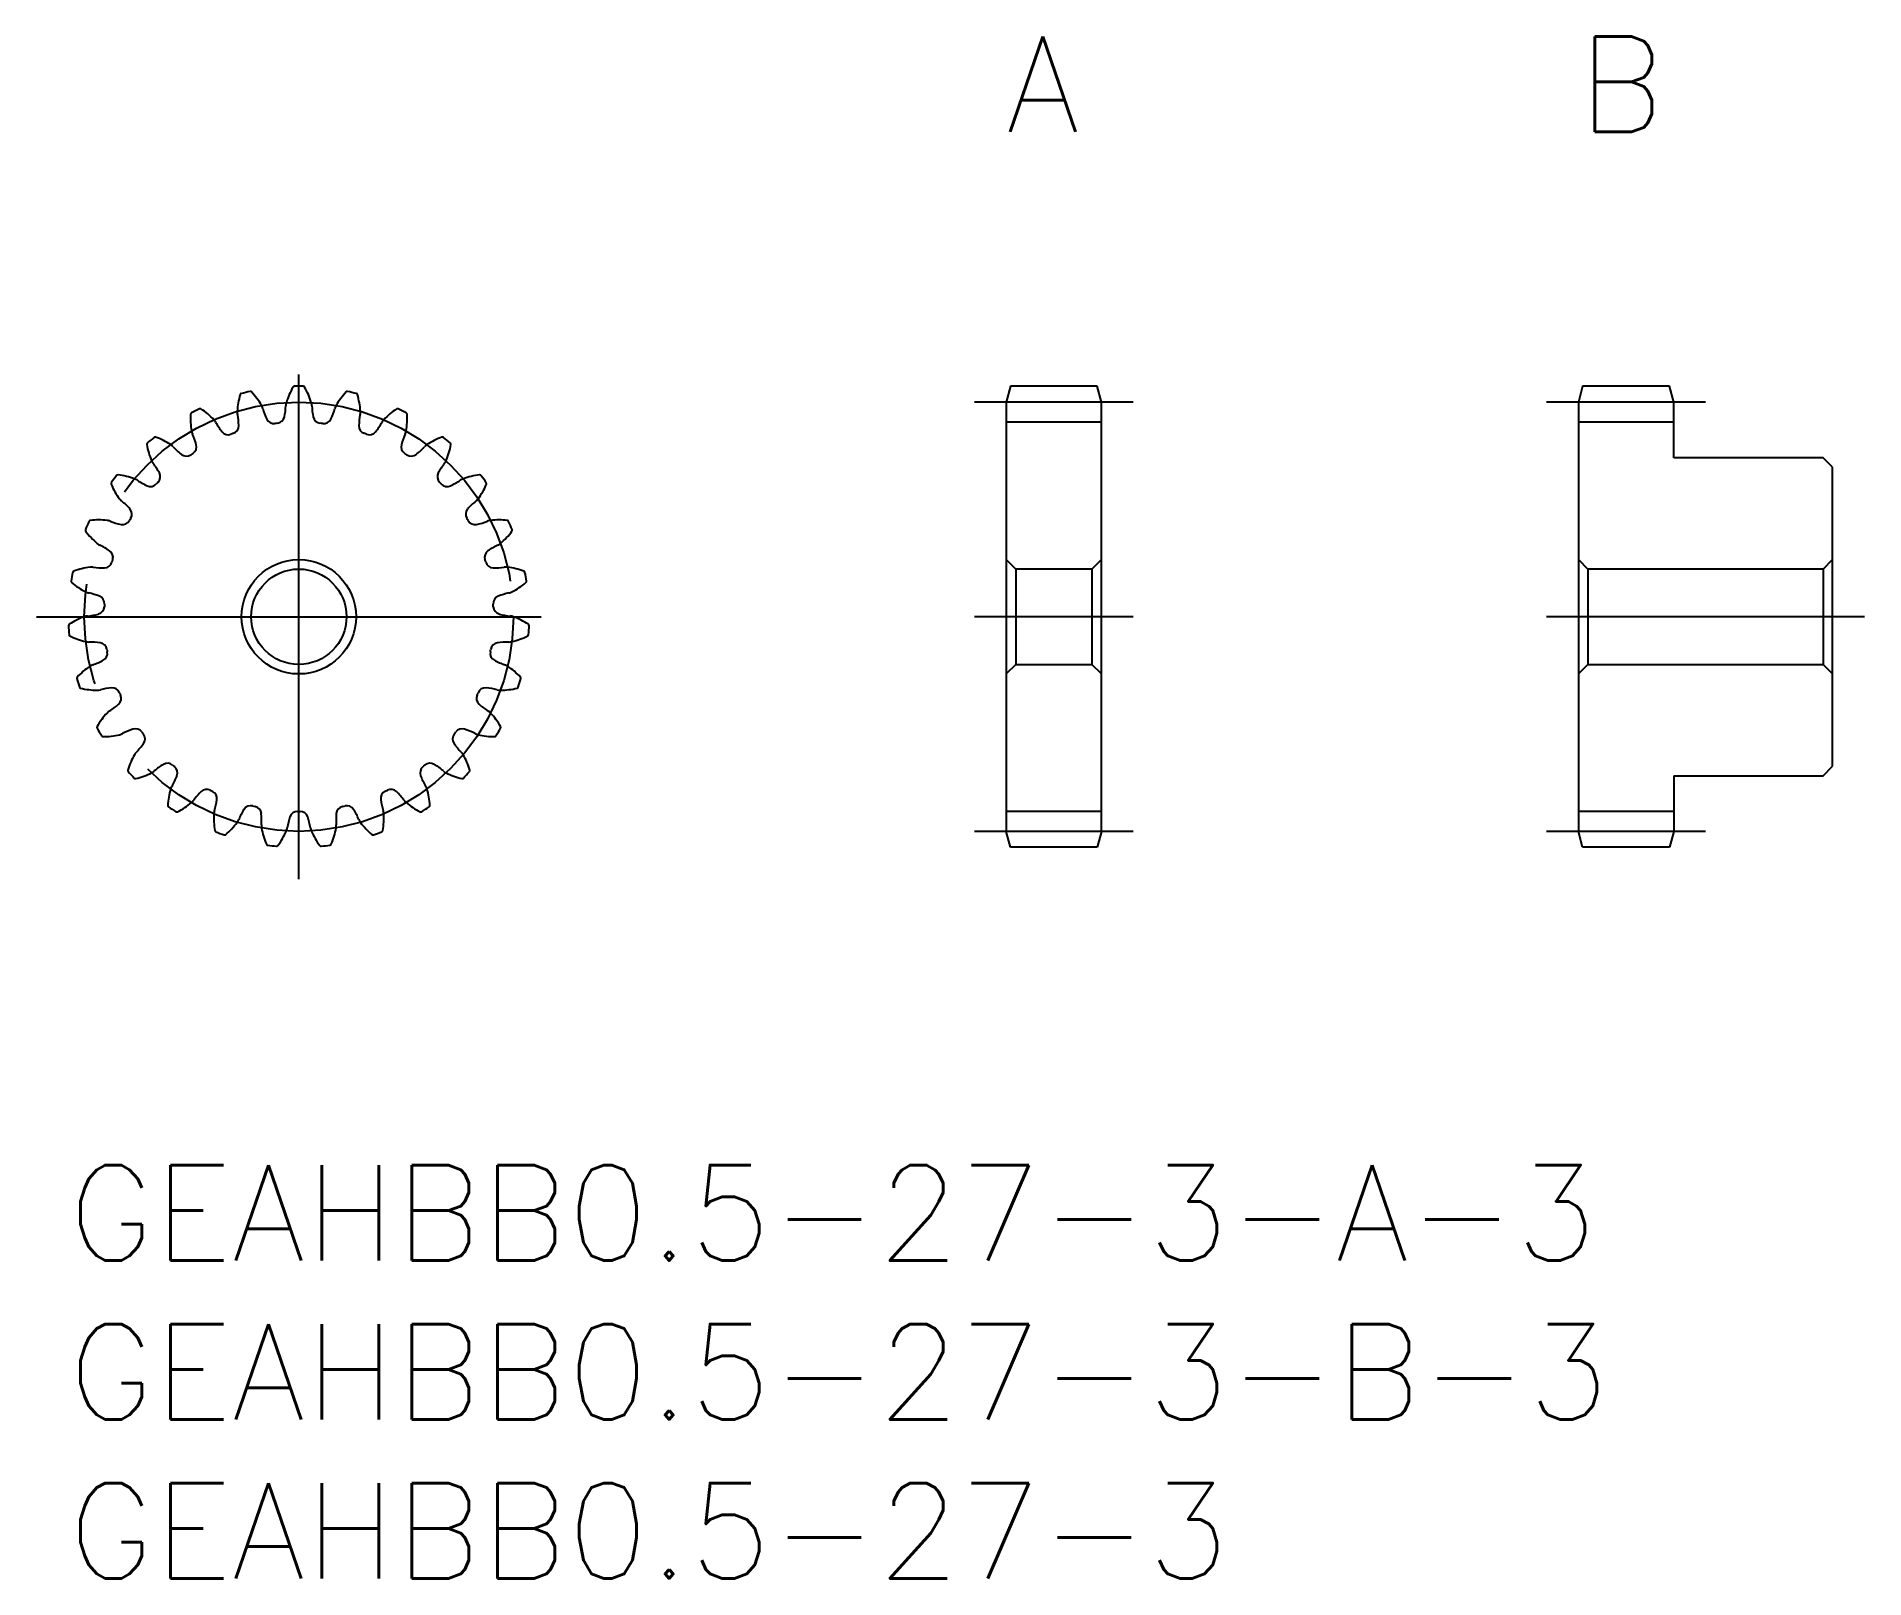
# Model space of a CAD drawing. Extents: x -1 to 56.5, y -13 to 35.5.
import ezdxf

# ---------------------------------------------------------------- set-up
doc = ezdxf.new("R2010")
doc.units = 0
doc.header["$LTSCALE"] = 0.5
doc.linetypes.add('CENTER', pattern=[50.8, 31.75, -6.35, 6.35, -6.35])
for name, color, linetype in [('MSM_CENTER', 1, 'CENTER'), ('MSM_CONTINUOUS', 7, 'CONTINUOUS'), ('MSM_PART_NUMBER', 7, 'CONTINUOUS')]:
    doc.layers.add(name, color=color, linetype=linetype)
doc.styles.get("Standard").update_dxf_attribs({"font": 'txt.shx', "height": 3, "bigfont": 'bigfont.shx'})

# ---------------------------------------------------------------- blocks, each defined once
blk = doc.blocks.new('*U2')
at = {"layer": 'MSM_PART_NUMBER'}
blk.add_text('GEAHBB0.5-27-3-A-3', height=3, dxfattribs=at).set_placement((0, -3))
blk = doc.blocks.new('*U3')
at = {"layer": 'MSM_PART_NUMBER'}
blk.add_text('GEAHBB0.5-27-3-B-3', height=3, dxfattribs=at).set_placement((0, -8))
blk = doc.blocks.new('*U4')
at = {"layer": 'MSM_PART_NUMBER'}
blk.add_text('GEAHBB0.5-27-3', height=3, dxfattribs=at).set_placement((0, -13))
blk = doc.blocks.new('*U5')
at = {"layer": 'MSM_PART_NUMBER'}
blk.add_text('A', height=3, dxfattribs=at).set_placement((29.5, 32.5))
blk = doc.blocks.new('*U6')
at = {"layer": 'MSM_PART_NUMBER'}
blk.add_text('B', height=3, dxfattribs=at).set_placement((47.5, 32.5))

msp = doc.modelspace()

# ---------------------------------------------------------------- linework, layer by layer
at = {"layer": 'MSM_CENTER'}
for p, q in [((7.25, 9), (7.25, 25.5)), ((33.5, 24), (28.5, 24)), ((51.5, 24), (46.5, 24)), ((-1, 17.25), (15.5, 17.25)), ((33.5, 17.25), (28.5, 17.25)), ((56.5, 17.25), (46.5, 17.25)), ((33.5, 10.5), (28.5, 10.5)), ((51.5, 10.5), (46.5, 10.5))]:
    msp.add_line(p, q, dxfattribs=at)
msp.add_circle((7.25, 17.25), 6.75, dxfattribs=at)
at = {"layer": 'MSM_CONTINUOUS'}
for p, q in [((29.634, 24.5), (29.5, 24)), ((32.366, 24.5), (29.634, 24.5)), ((32.5, 24), (32.366, 24.5)), ((47.634, 24.5), (47.5, 24)), ((50.366, 24.5), (47.634, 24.5)), ((50.5, 24), (50.366, 24.5)), ((29.5, 24), (29.5, 10.5)), ((32.5, 10.5), (32.5, 24)), ((47.5, 24), (47.5, 10.5)), ((50.5, 22.25), (50.5, 24)), ((32.5, 23.375), (29.5, 23.375)), ((50.5, 23.375), (47.5, 23.375)), ((55.2, 22.25), (50.5, 22.25)), ((55.5, 21.95), (55.2, 22.25)), ((55.5, 12.55), (55.5, 21.95)), ((29.5, 19.05), (29.8, 18.75)), ((32.2, 18.75), (32.5, 19.05)), ((47.5, 19.05), (47.8, 18.75)), ((55.2, 18.75), (55.5, 19.05)), ((29.8, 18.75), (29.8, 15.75)), ((32.2, 18.75), (29.8, 18.75)), ((32.2, 18.75), (32.2, 15.75)), ((47.8, 18.75), (47.8, 15.75)), ((55.2, 18.75), (47.8, 18.75)), ((55.2, 18.75), (55.2, 15.75)), ((29.8, 15.75), (29.5, 15.45)), ((29.8, 15.75), (32.2, 15.75)), ((32.5, 15.45), (32.2, 15.75)), ((47.8, 15.75), (47.5, 15.45)), ((47.8, 15.75), (55.2, 15.75)), ((55.5, 15.45), (55.2, 15.75)), ((50.5, 12.25), (55.2, 12.25)), ((50.5, 12.25), (50.5, 10.5)), ((55.2, 12.25), (55.5, 12.55)), ((32.5, 11.125), (29.5, 11.125)), ((50.5, 11.125), (47.5, 11.125)), ((29.634, 10), (29.5, 10.5)), ((32.5, 10.5), (32.366, 10)), ((47.634, 10), (47.5, 10.5)), ((50.5, 10.5), (50.366, 10)), ((32.366, 10), (29.634, 10)), ((50.366, 10), (47.634, 10))]:
    msp.add_line(p, q, dxfattribs=at)
for radius in [1.8, 1.5]:
    msp.add_circle((7.25, 17.25), radius, dxfattribs=at)
for centre, radius, start, end in [((7.56, 23.586), 2.25, 163.17133, 176.66667), ((5.454, 24.223), 0.05, 104.44077, 163.17133), ((7.25, 17.25), 7.25, 102.22603, 104.44064), ((5.725, 24.287), 0.05, 43.49534, 102.22604), ((4.129, 22.772), 2.25, 30, 43.49534), ((9.013, 23.343), 2.25, 149.838, 163.33333), ((7.111, 24.449), 0.05, 91.1073, 149.838), ((7.25, 17.25), 7.25, 88.8927, 91.1073), ((7.389, 24.449), 0.05, 30.162, 88.89271), ((5.487, 23.343), 2.25, 16.66667, 30.162), ((10.371, 22.772), 2.25, 136.50466, 150), ((8.775, 24.287), 0.05, 77.77397, 136.50465), ((7.25, 17.25), 7.25, 75.55936, 77.77397), ((9.046, 24.223), 0.05, 16.82867, 75.55936), ((6.94, 23.586), 2.25, 3.33333, 16.82867), ((6.091, 23.486), 2.25, 176.50466, 190), ((3.895, 23.621), 0.05, 117.77411, 176.50466), ((7.25, 17.25), 7.25, 115.55936, 117.77397), ((4.144, 23.745), 0.05, 56.82867, 115.55936), ((2.94, 21.904), 2.25, 43.33333, 56.82867), ((5.723, 23.693), 0.41, 176.66656, 191.17391), ((3.284, 23.211), 2.077, 1.391, 11.17401), ((5.723, 23.693), 0.41, 15.49275, 30.0001), ((8.119, 24.357), 2.077, 195.49266, 205.27567), ((4.765, 23.965), 2.077, 348.05767, 357.84067), ((7.25, 23.871), 0.41, 163.33323, 177.84058), ((7.25, 23.871), 0.41, 2.15942, 16.66677), ((9.735, 23.965), 2.077, 182.15933, 191.94233), ((6.381, 24.357), 2.077, 334.72433, 344.50734), ((8.777, 23.693), 0.41, 149.9999, 164.50725), ((11.216, 23.211), 2.077, 168.82599, 178.609), ((8.777, 23.693), 0.41, 348.82609, 3.33344), ((11.56, 21.904), 2.25, 123.17133, 136.66667), ((10.356, 23.745), 0.05, 64.44064, 123.17132), ((7.25, 17.25), 7.25, 62.22603, 64.44064), ((8.409, 23.486), 2.25, 350, 3.49534), ((10.605, 23.621), 0.05, 3.49534, 62.22603), ((4.278, 23.167), 0.41, 189.9999, 204.50725), ((4.278, 23.167), 0.41, 28.82609, 43.33343), ((6.457, 24.366), 2.077, 208.82599, 218.609), ((5.029, 23.226), 0.25, 218.609, 290.38558), ((7.25, 17.25), 6.125, 109.61442, 110.38558), ((5.11, 23.255), 0.25, 289.61443, 1.39102), ((6.467, 23.577), 0.25, 205.27567, 277.05225), ((7.25, 17.25), 6.125, 96.28109, 97.05225), ((6.553, 23.587), 0.25, 276.28109, 348.05768), ((7.947, 23.587), 0.25, 191.94232, 263.71891), ((7.25, 17.25), 6.125, 82.94775, 83.71891), ((8.033, 23.577), 0.25, 262.94774, 334.72435), ((9.39, 23.255), 0.25, 178.60899, 250.38558), ((7.25, 17.25), 6.125, 69.61442, 70.38558), ((9.471, 23.226), 0.25, 249.61443, 321.39102), ((8.043, 24.366), 2.077, 321.391, 331.17401), ((10.222, 23.167), 0.41, 136.66656, 151.17391), ((10.222, 23.167), 0.41, 335.49275, 350.0001), ((2.516, 22.675), 0.05, 131.10744, 189.838), ((4.684, 23.051), 2.25, 189.838, 203.33333), ((7.25, 17.25), 7.25, 128.8927, 131.1073), ((2.729, 22.854), 0.05, 70.162, 128.8927), ((1.983, 20.784), 2.25, 56.66667, 70.162), ((2.994, 22.322), 0.41, 42.15942, 56.66677), ((4.837, 23.991), 2.077, 222.15933, 231.94233), ((2.016, 22.135), 2.077, 14.72433, 24.50734), ((3.783, 22.6), 0.25, 302.94776, 14.72435), ((10.717, 22.6), 0.25, 165.27565, 237.05225), ((12.484, 22.135), 2.077, 155.49266, 165.27567), ((9.663, 23.991), 2.077, 308.05767, 317.84067), ((11.506, 22.322), 0.41, 123.33323, 137.84058), ((12.517, 20.784), 2.25, 109.838, 123.33333), ((11.771, 22.854), 0.05, 51.1073, 109.83798), ((7.25, 17.25), 7.25, 48.8927, 51.1073), ((9.816, 23.051), 2.25, 336.66667, 350.162), ((11.984, 22.675), 0.05, 350.162, 48.8927), ((2.994, 22.322), 0.41, 203.33323, 217.84058), ((1.03, 20.797), 2.077, 28.05767, 37.84067), ((3.711, 22.553), 0.25, 231.94234, 303.71891), ((7.25, 17.25), 6.125, 122.94775, 123.71891), ((7.25, 17.25), 6.125, 56.28109, 57.05225), ((10.789, 22.553), 0.25, 236.2811, 308.05768), ((13.47, 20.797), 2.077, 142.15933, 151.94233), ((11.506, 22.322), 0.41, 322.15942, 336.66677), ((1.393, 21.437), 0.05, 144.44077, 203.17133), ((3.415, 22.303), 2.25, 203.17133, 216.66667), ((7.25, 17.25), 7.25, 142.22603, 144.44064), ((1.559, 21.66), 0.05, 83.49534, 142.22603), ((1.31, 19.475), 2.25, 70, 83.49534), ((1.939, 21.204), 0.41, 55.49275, 70.0001), ((3.348, 23.253), 2.077, 235.49266, 245.27567), ((2.584, 21.593), 0.25, 245.27567, 317.05225), ((7.25, 17.25), 6.125, 136.28109, 137.05225), ((2.643, 21.656), 0.25, 316.2811, 28.05768), ((11.857, 21.656), 0.25, 151.94232, 223.71891), ((7.25, 17.25), 6.125, 42.94775, 43.71891), ((11.916, 21.593), 0.25, 222.94777, 294.72435), ((11.152, 23.253), 2.077, 294.72433, 304.50734), ((12.561, 21.204), 0.41, 109.99989, 124.50725), ((13.19, 19.475), 2.25, 96.50466, 110), ((11.085, 22.303), 2.25, 323.33333, 336.82867), ((12.941, 21.66), 0.05, 37.77397, 96.50465), ((7.25, 17.25), 7.25, 35.55936, 37.77397), ((13.107, 21.437), 0.05, 336.82867, 35.55936), ((1.939, 21.204), 0.41, 216.66656, 231.17391), ((0.38, 19.267), 2.077, 41.391, 51.17401), ((14.12, 19.267), 2.077, 128.82599, 138.609), ((12.561, 21.204), 0.41, 308.82609, 323.33344), ((7.25, 17.25), 7.25, 155.55936, 157.77397), ((0.695, 20.229), 0.05, 96.82867, 155.55936), ((0.957, 18.045), 2.25, 83.33333, 96.82867), ((1.17, 19.872), 0.41, 68.82609, 83.33344), ((2.069, 22.191), 2.077, 248.82599, 258.609), ((1.708, 20.4), 0.25, 258.60899, 330.38555), ((7.25, 17.25), 6.125, 149.61442, 150.38558), ((1.751, 20.475), 0.25, 329.61443, 41.39102), ((12.749, 20.475), 0.25, 138.60899, 210.38555), ((7.25, 17.25), 6.125, 29.61442, 30.38558), ((12.792, 20.4), 0.25, 209.61441, 281.39102), ((12.431, 22.191), 2.077, 281.391, 291.17401), ((13.33, 19.872), 0.41, 96.66656, 111.17391), ((13.543, 18.045), 2.25, 83.17133, 96.66667), ((13.805, 20.229), 0.05, 24.44064, 83.17132), ((7.25, 17.25), 7.25, 22.22603, 24.44064), ((0.585, 19.973), 0.05, 157.77383, 216.50466), ((2.353, 21.282), 2.25, 216.50466, 230), ((1.17, 19.872), 0.41, 229.9999, 244.50725), ((13.33, 19.872), 0.41, 295.49275, 310.0001), ((12.147, 21.282), 2.25, 310, 323.49534), ((13.915, 19.973), 0.05, 323.49534, 22.22603), ((0.1, 17.628), 2.077, 54.72433, 64.50734), ((1.155, 19.119), 0.25, 342.94776, 54.72435), ((7.25, 17.25), 6.125, 162.94775, 163.71891), ((13.345, 19.119), 0.25, 125.27565, 197.05222), ((7.25, 17.25), 6.125, 16.28109, 17.05225), ((14.4, 17.628), 2.077, 115.49266, 125.27567), ((7.25, 17.25), 7.25, 168.8927, 171.1073), ((0.185, 18.637), 0.05, 110.162, 168.8927), ((0.943, 16.572), 2.25, 96.66667, 110.162), ((0.73, 18.4), 0.41, 82.15942, 96.66677), ((1.069, 20.863), 2.077, 262.15933, 271.94233), ((1.131, 19.037), 0.25, 271.94232, 343.71891), ((13.369, 19.037), 0.25, 196.28107, 268.05768), ((13.431, 20.863), 2.077, 268.05767, 277.84067), ((13.77, 18.4), 0.41, 83.33323, 97.84058), ((13.557, 16.572), 2.25, 69.838, 83.33333), ((14.315, 18.637), 0.05, 11.1073, 69.83798), ((7.25, 17.25), 7.25, 8.8927, 11.1073), ((0.137, 18.363), 0.05, 171.1073, 229.83799), ((1.555, 20.044), 2.25, 229.838, 243.33333), ((0.73, 18.4), 0.41, 243.33323, 257.84058), ((0.206, 15.969), 2.077, 68.05767, 77.84067), ((0.888, 17.663), 0.25, 356.2811, 68.05768), ((13.612, 17.663), 0.25, 111.94232, 183.71889), ((14.294, 15.969), 2.077, 102.15933, 111.94233), ((13.77, 18.4), 0.41, 282.15942, 296.66677), ((12.945, 20.044), 2.25, 296.66667, 310.162), ((14.363, 18.363), 0.05, 310.162, 8.8927), ((0.64, 16.865), 0.41, 95.49275, 110.0001), ((0.402, 19.34), 2.077, 275.49266, 285.27567), ((0.883, 17.578), 0.25, 285.27565, 357.05222), ((7.25, 17.25), 6.125, 176.28109, 177.05225), ((7.25, 17.25), 6.125, 2.94775, 3.71891), ((13.617, 17.578), 0.25, 182.94774, 254.72435), ((14.098, 19.34), 2.077, 254.72433, 264.50734), ((13.86, 16.865), 0.41, 69.99989, 84.50725), ((0.055, 16.97), 0.05, 123.49534, 182.22603), ((7.25, 17.25), 7.25, 182.22603, 184.44064), ((0.072, 16.693), 0.05, 184.4405, 243.17132), ((1.27, 15.136), 2.25, 110, 123.49534), ((13.23, 15.136), 2.25, 56.50466, 70), ((14.428, 16.693), 0.05, 296.82867, 355.55936), ((14.445, 16.97), 0.05, 357.77397, 56.50465), ((7.25, 17.25), 7.25, 355.55936, 357.77397), ((1.065, 18.656), 2.25, 243.17133, 256.66667), ((0.64, 16.865), 0.41, 256.66656, 271.17391), ((0.691, 14.379), 2.077, 81.391, 91.17401), ((0.965, 16.185), 0.25, 9.61443, 81.39102), ((0.979, 16.101), 0.25, 298.60899, 10.38558), ((7.25, 17.25), 6.125, 189.61442, 190.38558), ((13.521, 16.101), 0.25, 169.61441, 241.39102), ((7.25, 17.25), 6.125, 349.61442, 350.38558), ((13.535, 16.185), 0.25, 98.60899, 170.38555), ((13.809, 14.379), 2.077, 88.82599, 98.609), ((13.86, 16.865), 0.41, 268.82609, 283.33344), ((13.435, 18.656), 2.25, 283.33333, 296.82867), ((1.918, 13.813), 2.25, 123.33333, 136.82867), ((0.907, 15.351), 0.41, 108.82609, 123.33344), ((0.105, 17.705), 2.077, 288.82599, 298.609), ((14.395, 17.705), 2.077, 241.391, 251.17401), ((13.593, 15.351), 0.41, 56.66656, 71.17391), ((12.582, 13.813), 2.25, 43.17133, 56.66667), ((0.314, 15.319), 0.05, 136.82867, 195.55937), ((7.25, 17.25), 7.25, 195.55936, 197.77397), ((0.394, 15.052), 0.05, 197.77383, 256.50466), ((0.907, 17.191), 2.25, 256.50466, 270), ((0.907, 15.351), 0.41, 269.9999, 284.50725), ((1.53, 12.944), 2.077, 94.72433, 104.50734), ((1.38, 14.764), 0.25, 22.94776, 94.72435), ((13.12, 14.764), 0.25, 85.27565, 157.05225), ((12.97, 12.944), 2.077, 75.49266, 85.27567), ((13.593, 15.351), 0.41, 255.49275, 270.0001), ((13.593, 17.191), 2.25, 270, 283.49534), ((14.106, 15.052), 0.05, 283.49534, 342.22603), ((7.25, 17.25), 7.25, 342.22603, 344.44064), ((14.186, 15.319), 0.05, 344.44064, 43.17132), ((0.192, 16.045), 2.077, 302.15933, 311.94233), ((1.413, 14.686), 0.25, 311.94232, 23.71891), ((7.25, 17.25), 6.125, 202.94775, 203.71891), ((13.087, 14.686), 0.25, 156.28107, 228.05768), ((7.25, 17.25), 6.125, 336.28109, 337.05225), ((14.308, 16.045), 2.077, 228.05767, 237.84067), ((2.855, 12.677), 2.25, 136.66667, 150.162), ((1.516, 13.939), 0.41, 122.15942, 136.66677), ((12.984, 13.939), 0.41, 43.33322, 57.84058), ((11.645, 12.677), 2.25, 29.838, 43.33333), ((0.946, 13.771), 0.05, 150.162, 208.8927), ((7.25, 17.25), 7.25, 208.8927, 211.1073), ((1.085, 13.53), 0.05, 211.1073, 269.83799), ((1.092, 15.73), 2.25, 269.838, 283.33333), ((1.516, 13.939), 0.41, 283.33323, 297.84058), ((2.677, 11.741), 2.077, 108.05767, 117.84067), ((2.111, 13.478), 0.25, 36.28108, 108.05768), ((0.661, 14.449), 2.077, 315.49266, 325.27567), ((7.25, 17.25), 6.125, 216.28109, 217.05225), ((2.162, 13.409), 0.25, 325.27566, 37.05225), ((12.338, 13.409), 0.25, 142.94777, 214.72435), ((13.839, 14.449), 2.077, 214.72433, 224.50734), ((7.25, 17.25), 6.125, 322.94775, 323.71891), ((12.389, 13.478), 0.25, 71.94232, 143.71891), ((11.823, 11.741), 2.077, 62.15933, 71.94233), ((12.984, 13.939), 0.41, 242.15942, 256.66677), ((13.408, 15.73), 2.25, 256.66667, 270.162), ((13.415, 13.53), 0.05, 270.162, 328.8927), ((7.25, 17.25), 7.25, 328.8927, 331.1073), ((13.554, 13.771), 0.05, 331.1073, 29.83798), ((4.028, 11.786), 2.25, 150, 163.49534), ((2.434, 12.706), 0.41, 135.49275, 150.0001), ((12.066, 12.706), 0.41, 29.99989, 44.50725), ((10.472, 11.786), 2.25, 16.50466, 30), ((1.918, 12.411), 0.05, 163.49534, 222.22603), ((7.25, 17.25), 7.25, 222.22603, 224.44064), ((2.109, 12.209), 0.05, 224.4405, 283.17132), ((1.608, 14.351), 2.25, 283.17133, 296.66667), ((2.434, 12.706), 0.41, 296.66656, 311.17391), ((4.071, 10.835), 2.077, 121.391, 131.17401), ((3.119, 12.394), 0.25, 49.61441, 121.39102), ((1.484, 13.005), 2.077, 328.82599, 338.609), ((7.25, 17.25), 6.125, 229.61442, 230.38558), ((3.185, 12.339), 0.25, 338.60899, 50.38558), ((11.315, 12.339), 0.25, 129.61441, 201.39102), ((13.016, 13.005), 2.077, 201.391, 211.17401), ((7.25, 17.25), 6.125, 309.61442, 310.38558), ((11.381, 12.394), 0.25, 58.60899, 130.38558), ((10.429, 10.835), 2.077, 48.82599, 58.609), ((12.066, 12.706), 0.41, 228.82609, 243.33344), ((12.892, 14.351), 2.25, 243.33333, 256.82867), ((12.391, 12.209), 0.05, 256.82867, 315.55936), ((7.25, 17.25), 7.25, 315.55936, 317.77397), ((12.582, 12.411), 0.05, 317.77397, 16.50465), ((5.375, 11.19), 2.25, 163.33333, 176.82867), ((3.612, 11.718), 0.41, 148.82609, 163.33344), ((5.636, 10.274), 2.077, 134.72433, 144.50734), ((4.351, 11.572), 0.25, 62.94775, 134.72435), ((7.25, 17.25), 6.125, 242.94775, 243.71891), ((4.427, 11.534), 0.25, 351.94232, 63.71891), ((10.073, 11.534), 0.25, 116.28108, 188.05768), ((7.25, 17.25), 6.125, 296.28109, 297.05225), ((10.149, 11.572), 0.25, 45.27566, 117.05225), ((8.864, 10.274), 2.077, 35.49266, 45.27567), ((10.888, 11.718), 0.41, 16.66656, 31.17391), ((9.125, 11.19), 2.25, 3.17133, 16.66667), ((3.178, 11.312), 0.05, 176.82867, 235.55936), ((7.25, 17.25), 7.25, 235.55936, 237.77397), ((3.411, 11.159), 0.05, 237.77383, 296.50465), ((2.429, 13.128), 2.25, 296.50466, 310), ((3.612, 11.718), 0.41, 309.9999, 324.50725), ((6.823, 10.921), 2.25, 176.66667, 190.162), ((4.985, 11.028), 0.41, 162.15942, 176.66677), ((2.618, 11.79), 2.077, 342.15933, 351.94233), ((7.288, 10.09), 2.077, 148.05767, 157.84067), ((5.738, 11.057), 0.25, 76.28108, 148.05768), ((7.25, 17.25), 6.125, 256.28109, 257.05225), ((5.822, 11.037), 0.25, 5.27566, 77.05225), ((4.002, 10.869), 2.077, 355.49266, 5.27567), ((8.939, 10.292), 2.077, 161.391, 171.17401), ((7.207, 10.875), 0.25, 89.61441, 161.39102), ((7.25, 17.25), 6.125, 269.61442, 270.38558), ((7.293, 10.875), 0.25, 18.60899, 90.38555), ((5.561, 10.292), 2.077, 8.82599, 18.609), ((10.498, 10.869), 2.077, 174.72433, 184.50734), ((8.678, 11.037), 0.25, 102.94774, 174.72435), ((7.25, 17.25), 6.125, 282.94775, 283.71891), ((8.762, 11.057), 0.25, 31.94232, 103.71891), ((7.212, 10.09), 2.077, 22.15933, 31.94233), ((11.882, 11.79), 2.077, 188.05767, 197.84067), ((7.677, 10.921), 2.25, 349.838, 3.33333), ((9.515, 11.028), 0.41, 3.33322, 17.84058), ((10.888, 11.718), 0.41, 215.49275, 230.0001), ((12.071, 13.128), 2.25, 230, 243.49534), ((11.089, 11.159), 0.05, 243.49534, 302.22603), ((7.25, 17.25), 7.25, 302.22603, 304.44064), ((11.322, 11.312), 0.05, 304.44064, 3.17131), ((4.657, 10.533), 0.05, 190.162, 248.8927), ((7.25, 17.25), 7.25, 248.8927, 251.1073), ((4.919, 10.438), 0.05, 251.10717, 309.83798), ((3.509, 12.127), 2.25, 309.838, 323.33333), ((4.985, 11.028), 0.41, 323.33324, 337.84058), ((6.481, 10.674), 0.41, 175.49275, 190.0001), ((8.294, 10.993), 2.25, 190, 203.49534), ((4.792, 11.403), 2.25, 323.17133, 336.66667), ((6.481, 10.674), 0.41, 336.66656, 351.17391), ((8.019, 10.674), 0.41, 188.82609, 203.33344), ((9.708, 11.403), 2.25, 203.33333, 216.82867), ((6.206, 10.993), 2.25, 336.50466, 350), ((8.019, 10.674), 0.41, 349.99989, 4.50725), ((9.515, 11.028), 0.41, 202.15942, 216.66677), ((10.991, 12.127), 2.25, 216.66667, 230.162), ((9.581, 10.438), 0.05, 230.162, 288.8927), ((7.25, 17.25), 7.25, 288.8927, 291.1073), ((9.843, 10.533), 0.05, 291.1073, 349.83798), ((6.276, 10.116), 0.05, 203.49534, 262.22603), ((7.25, 17.25), 7.25, 262.22603, 264.44064), ((6.552, 10.084), 0.05, 264.4405, 323.17131), ((7.948, 10.084), 0.05, 216.82867, 275.55936), ((7.25, 17.25), 7.25, 275.55936, 277.77397), ((8.224, 10.116), 0.05, 277.77397, 336.50465)]:
    msp.add_arc(centre, radius, start, end, dxfattribs=at)

# ---------------------------------------------------------------- block references
for name in ['*U5', '*U6', '*U2', '*U3', '*U4']:
    msp.add_blockref(name, (0, 0), dxfattribs=at)

doc.saveas('drawing.dxf')
